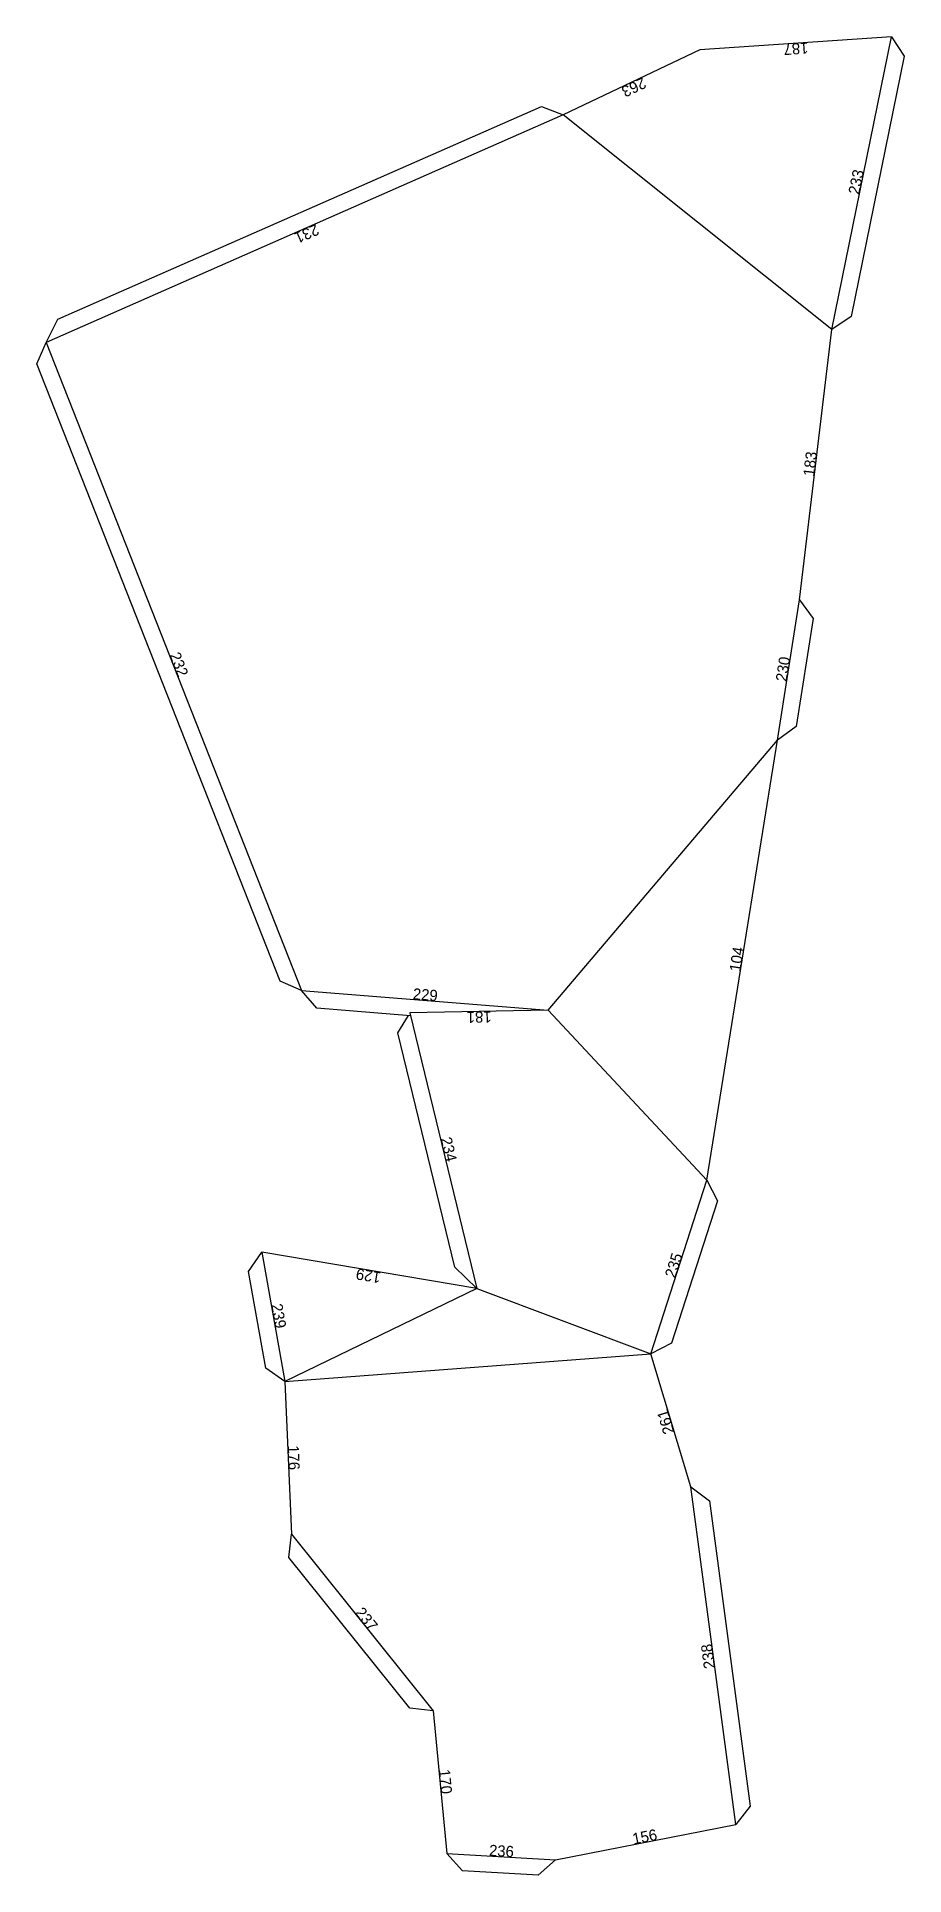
# Model space of a CAD drawing. Extents: x 1822 to 2084, y 36 to 591.
import ezdxf
from ezdxf.enums import TextEntityAlignment as Align

# ---------------------------------------------------------------- set-up
doc = ezdxf.new("R2010")
doc.units = 0

msp = doc.modelspace()

# ---------------------------------------------------------------- linework, layer by layer
at = {"layer": 'CutLine', "color": 8, "linetype": 'CONTINUOUS'}
for p, q in [((2080.449821, 591.126595), (2022.544278, 587.209905)), ((2080.449821, 591.126595), (2084.349604, 585.228146)), ((2022.544278, 587.209905), (1981.236378, 567.529647)), ((2084.349604, 585.228146), (2068.313765, 506.614261)), ((1828.367053, 505.753283), (1974.646445, 570.093391)), ((1974.646445, 570.093391), (1981.236378, 567.529647)), ((1824.826668, 498.73378), (1828.367053, 505.753283)), ((2068.313765, 506.614261), (2062.415316, 502.714478)), ((2052.674717, 421.015307), (2062.415316, 502.714478)), ((1822.011528, 492.247257), (1824.826668, 498.73378)), ((1895.608098, 305.786016), (1822.011528, 492.247257)), ((2052.674717, 421.015307), (2056.834028, 415.296904)), ((2056.834028, 415.296904), (2051.693922, 382.731464)), ((2024.693858, 245.646033), (2045.975519, 378.572153)), ((2051.693922, 382.731464), (2045.975519, 378.572153)), ((1902.094622, 302.970875), (1895.608098, 305.786016)), ((1906.678297, 297.586646), (1902.094622, 302.970875)), ((1935.076927, 295.305861), (1906.678297, 297.586646)), ((1931.195014, 290.108135), (1934.393012, 295.360788)), ((1976.670754, 296.981427), (1934.872207, 296.147857)), ((1948.403002, 219.332902), (1931.195014, 290.108135)), ((2024.693858, 245.646033), (2027.913203, 239.350335)), ((2027.913203, 239.350335), (2014.001001, 196.32042)), ((1886.018576, 218.004991), (1890.05376, 223.81165)), ((1955.109733, 212.912347), (1890.05376, 223.81165)), ((1891.273918, 188.807715), (1886.018576, 218.004991)), ((1955.109733, 212.912347), (1948.403002, 219.332902)), ((2014.001001, 196.32042), (2007.705302, 193.101074)), ((2019.834734, 152.964029), (2007.705302, 193.101074)), ((1897.080577, 184.77253), (1891.273918, 188.807715)), ((1897.080577, 184.77253), (1899.026391, 138.615933)), ((2019.834734, 152.964029), (2025.45256, 148.669843)), ((2025.45256, 148.669843), (2037.761923, 56.491801)), ((1898.258021, 131.586737), (1899.026391, 138.615933)), ((1934.82922, 86.039017), (1898.258021, 131.586737)), ((1941.858417, 85.270647), (1934.82922, 86.039017)), ((1941.858417, 85.270647), (1946.03636, 42.193964)), ((2037.761923, 56.491801), (2033.467738, 50.873975)), ((1978.875427, 40.28038), (2033.467738, 50.873975)), ((1950.737028, 36.911567), (1946.03636, 42.193964)), ((1978.875427, 40.28038), (1973.59303, 35.579712)), ((1973.59303, 35.579712), (1950.737028, 36.911567))]:
    msp.add_line(p, q, dxfattribs=at)
at = {"layer": 'MountainLine', "color": 5, "linetype": 'CONTINUOUS'}
for p, q in [((2062.415316, 502.714478), (1981.236378, 567.529647)), ((1934.872207, 296.147857), (1955.109733, 212.912347)), ((1976.670754, 296.981427), (2024.693858, 245.646033)), ((1897.080577, 184.77253), (2007.705302, 193.101074)), ((1899.026391, 138.615933), (1941.858417, 85.270647))]:
    msp.add_line(p, q, dxfattribs=at)
at = {"layer": 'ValleyLine', "color": 1, "linetype": 'CONTINUOUS'}
for p, q in [((2062.415316, 502.714478), (2080.449821, 591.126595)), ((1981.236378, 567.529647), (1824.826668, 498.73378)), ((1824.826668, 498.73378), (1902.094622, 302.970875)), ((2045.975519, 378.572153), (2052.674717, 421.015307)), ((1976.670754, 296.981427), (2045.975519, 378.572153)), ((1902.094622, 302.970875), (1976.670754, 296.981427)), ((2007.705302, 193.101074), (2024.693858, 245.646033)), ((1890.05376, 223.81165), (1897.080577, 184.77253)), ((1955.109733, 212.912347), (1897.080577, 184.77253)), ((1955.109733, 212.912347), (2007.705302, 193.101074)), ((2033.467738, 50.873975), (2019.834734, 152.964029)), ((1946.03636, 42.193964), (1978.875427, 40.28038))]:
    msp.add_line(p, q, dxfattribs=at)

# ---------------------------------------------------------------- texts
at = {"layer": 'Edge ID'}
for s, rotation, p in [('187', 183.869552, (2051.49705, 589.16825)), ('263', 205.474457, (2001.890328, 577.369776)), ('233', 78.470844, (2071.432569, 546.920536)), ('231', 203.742004, (1903.031523, 533.131714)), ('183', 83.200993, (2057.545017, 461.864892)), ('232', -68.460766, (1863.460645, 400.852328)), ('230', 81.030472, (2049.325118, 399.79373)), ('104', 80.904057, (2035.334688, 312.109093)), ('229', -4.591752, (1939.382688, 299.976151)), ('181', 181.142473, (1955.771481, 296.564642)), ('234', -76.334509, (1944.99097, 254.530102)), ('235', 72.08322, (2016.19958, 219.373554)), ('129', 170.489149, (1922.581747, 218.361999)), ('239', -79.796347, (1893.567168, 204.29209)), ('261', 106.814839, (2013.770018, 173.032552)), ('176', -87.586022, (1898.053484, 161.694232)), ('237', -51.238304, (1920.442404, 111.94329)), ('238', 97.606221, (2026.651236, 101.919002)), ('170', -84.460296, (1943.947388, 63.732305)), ('236', -3.334943, (1962.455893, 41.237172)), ('156', 10.981719, (2006.171582, 45.577178))]:
    msp.add_text(s, height=3.36, rotation=rotation, dxfattribs=at).set_placement(p, align=Align.CENTER)

doc.saveas('drawing.dxf')
